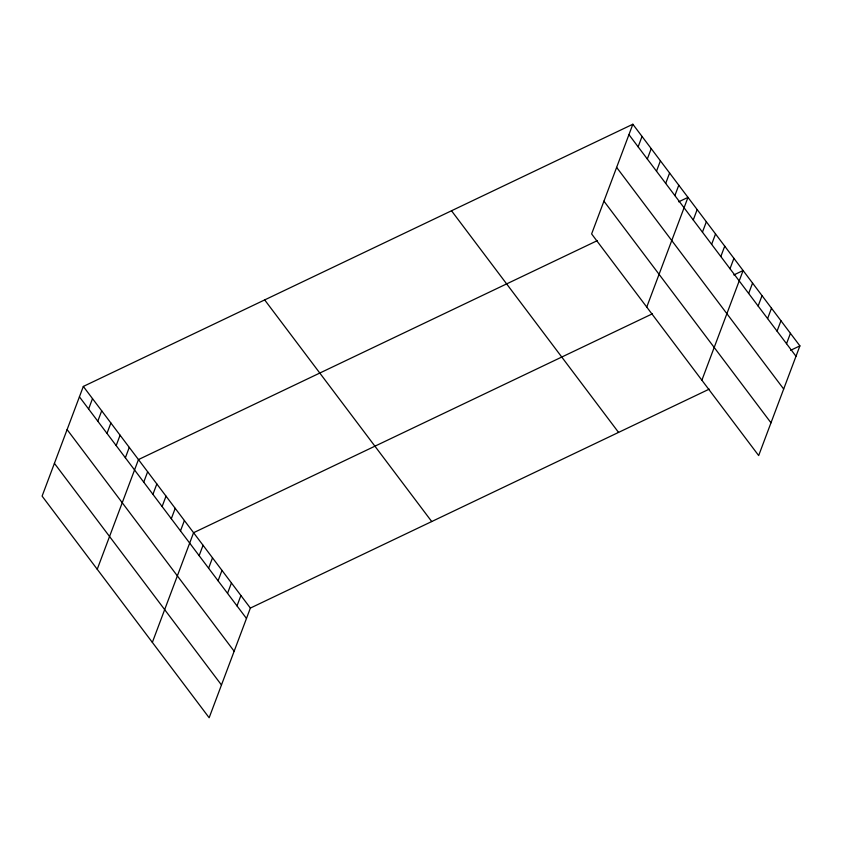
<?xml version="1.0" encoding="UTF-8"?>
<svg xmlns="http://www.w3.org/2000/svg" width="842" height="842" viewBox="0 0 842 842"><rect width="100%" height="100%" fill="white"/><g stroke="black" fill="none" stroke-linecap="round" stroke-linejoin="round"><path stroke-width="1.26" d="M632.847 124.248L591.621 233.929L758.674 455.564L799.9 345.883L632.847 124.248L83.326 386.436L42.1 496.117L209.153 717.752L250.379 608.071L709.227 389.141M88.61 409.023L92.515 398.624M97.798 421.21L101.703 410.822M106.987 433.398L110.891 423.01M116.175 445.586L120.08 435.198M125.363 457.774L129.268 447.386M97.23 569.266L138.456 459.574L597.304 240.644M143.74 482.161L147.645 471.773M152.928 494.349L156.833 483.961M162.117 506.537L166.021 496.148M171.305 518.725L175.21 508.336M180.483 530.913L184.398 520.524M152.349 642.404L193.576 532.712L652.434 313.782M199.144 555.667L203.048 545.279M208.605 568.224L212.51 557.836M218.078 580.78L221.983 570.392M227.54 593.347L231.445 582.959M237.002 605.903L240.907 595.515M638.131 146.824L642.036 136.436M647.319 159.012L651.224 148.624M656.507 171.2L660.412 160.811M665.696 183.398L669.601 172.999M674.884 195.586L678.789 185.198M646.751 307.067L687.977 197.386L678.673 201.817M693.261 219.962L697.165 209.574M702.449 232.15L706.354 221.762M711.637 244.338L715.542 233.95M720.826 256.536L724.73 246.138M730.014 268.724L733.919 258.336M701.881 380.205L743.107 270.524L733.803 274.955M748.664 293.469L752.569 283.08M758.126 306.035L762.031 295.637M767.599 318.592L771.504 308.204M777.061 331.148L780.966 320.76M786.533 343.704L790.438 333.316M790.596 350.314L799.9 345.883M628.942 134.636L795.995 356.271M616.628 167.4L783.681 389.036M603.935 201.164L770.988 422.8M451.512 210.763L618.554 432.399M264.672 299.91L431.725 521.545M83.326 386.436L250.379 608.071M79.422 396.824L246.474 618.46M67.107 429.599L234.16 651.234M54.414 463.353L221.467 684.988"/></g></svg>
